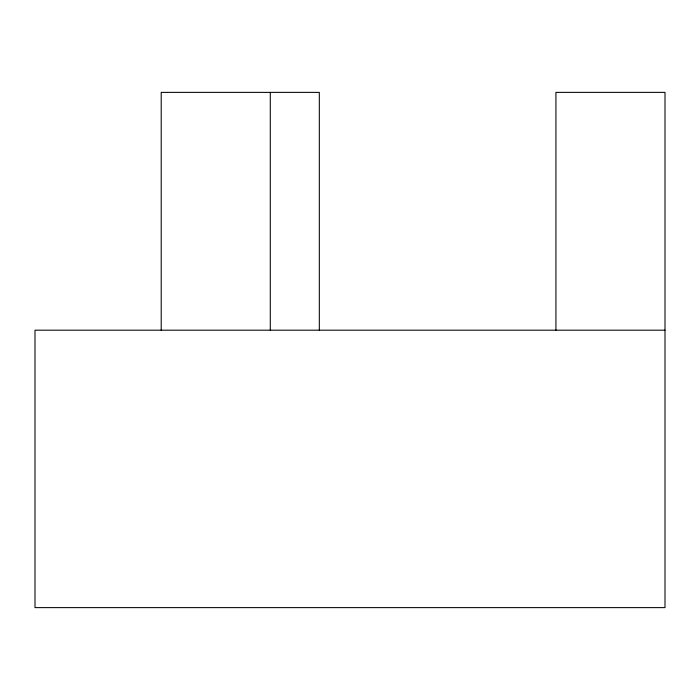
<?xml version="1.0" encoding="UTF-8"?>
<svg xmlns="http://www.w3.org/2000/svg" width="700" height="700" viewBox="0 0 700 700"><rect width="100%" height="100%" fill="white"/><g stroke="black" fill="none" stroke-linecap="round" stroke-linejoin="round"><path stroke-width="1.05" d="M665 330.181L35 330.181L35 607.617L665 607.617L665 92.382L555.931 92.382L555.931 330.181M319.314 330.181L319.314 92.382L161.21 92.382L161.21 330.181M270.287 92.382L270.287 330.181"/></g></svg>
